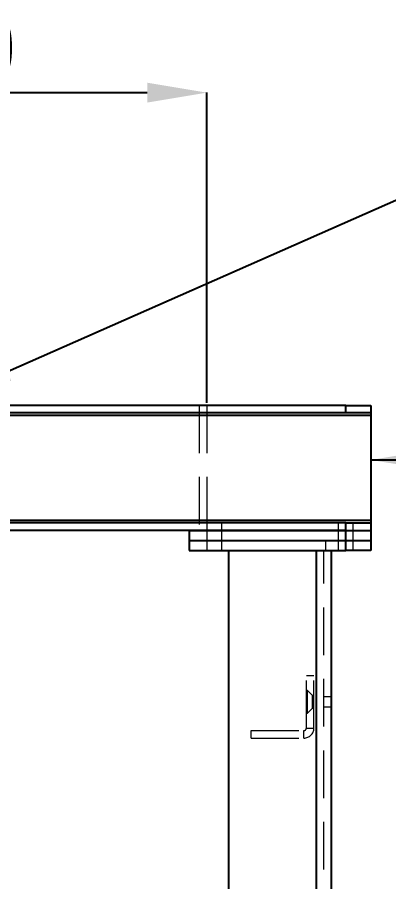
# Model space of a CAD drawing. Header units: millimetres. Extents: x 15 to 1268, y -316 to 292.
# Drawn here: x 911.86 to 921.75, y 242.14 to 265.17 of the extents above; entities that cross this region are included whole.
import ezdxf

# ---------------------------------------------------------------- set-up
doc = ezdxf.new("R2010")
doc.units = ezdxf.units.MM
doc.header["$PDSIZE"] = -1
doc.linetypes.add('HIDDEN', pattern=[1.905, 1.27, -0.635])
doc.layers.add('FORMAT', color=7, linetype='Continuous')
doc.styles.add('SLDTEXTSTYLE0', font='TXT', dxfattribs={"width": 0.75})
doc.dimstyles.new('SLDDIMSTYLE0', dxfattribs={"dimtxt": 2.5, "dimasz": 1.5875, "dimexe": 0, "dimexo": 0.625, "dimgap": 0, "dimtad": 1, "dimdec": 0, "dimrnd": 1e-09, "dimtxsty": 'Standard', "dimsah": 1, "dimcen": 2.5, "dimazin": 3, "dimtfac": 1.5875, "dimtdec": 0, "dimtmove": 0, "dimatfit": 3, "dimfrac": 2})
doc.dimstyles.new('SLDDIMSTYLE12', dxfattribs={"dimtxt": 1.5875, "dimasz": 1.5875, "dimexe": 0, "dimexo": 0.625, "dimgap": 0.396875, "dimtad": 1, "dimdec": 0, "dimlfac": 30, "dimrnd": 1e-09, "dimzin": 12, "dimtxsty": 'SLDTEXTSTYLE0', "dimsah": 1, "dimcen": 2.5, "dimazin": 3, "dimtfac": 1, "dimtdec": 0, "dimtmove": 0, "dimatfit": 3, "dimfrac": 2, "dimtzin": 12})

# ---------------------------------------------------------------- blocks, each defined once
blk = doc.blocks.new('*D777')
at = {"layer": 'Defpoints', "color": 0}
for p in [(916.903, 263.166), (896.903, 254.833), (916.903, 254.833)]:
    blk.add_point(p, dxfattribs=at)
at = {"layer": 'FORMAT', "color": 0, "lineweight": -2}
for p, q in [((896.903, 254.896), (896.903, 263.166)), ((898.491, 263.166), (915.316, 263.166)), ((916.903, 254.896), (916.903, 263.166))]:
    blk.add_line(p, q, dxfattribs=at)
at = {"layer": 'FORMAT', "color": 0}
for points in [[(898.491, 263.431), (898.491, 262.901), (896.903, 263.166)], [(915.316, 263.431), (915.316, 262.901), (916.903, 263.166)]]:
    blk.add_solid(points, dxfattribs=at)
at = {"layer": 'FORMAT', "color": 0, "insert": (906.8, 265.15), "char_height": 1.5875, "attachment_point": 2, "style": 'SLDTEXTSTYLE0'}
blk.add_mtext('\\A1;3 X 200 = 600', dxfattribs=at)

msp = doc.modelspace()

# ---------------------------------------------------------------- linework, layer by layer
at = {"color": 7, "linetype": 'Continuous', "lineweight": 25}
for p, q in [((920.603377, 254.83309974), (893.003377, 254.83309974)), ((920.603377, 254.83309974), (921.27004367, 254.83309974)), ((921.27004367, 254.83309974), (921.27004367, 254.63309974)), ((920.603377, 254.63309974), (893.003377, 254.63309974)), ((921.27004367, 254.63309974), (920.603377, 254.63309974)), ((921.27004367, 254.63309974), (921.27004367, 254.56643308)), ((921.27004367, 254.56643308), (921.27004367, 251.76643308)), ((920.603377, 251.69976641), (893.003377, 251.69976641)), ((920.603377, 251.69976641), (921.27004367, 251.69976641)), ((921.27004367, 251.76643308), (921.27004367, 251.69976641)), ((921.27004367, 251.69976641), (921.27004367, 251.49976641)), ((920.603377, 251.49976641), (893.003377, 251.49976641)), ((916.43671034, 251.49976641), (916.43671034, 251.23309974)), ((916.43671034, 251.49976641), (920.603377, 251.49976641)), ((920.603377, 251.49976641), (921.27004367, 251.49976641)), ((921.27004367, 251.49976641), (921.27004367, 251.23309974)), ((916.43671034, 251.23309974), (916.43671034, 250.96643308)), ((916.43671034, 251.23309974), (920.603377, 251.23309974)), ((920.603377, 251.23309974), (921.27004367, 251.23309974)), ((921.27004367, 251.23309974), (921.27004367, 250.96643308)), ((916.43671034, 250.96643308), (920.603377, 250.96643308)), ((917.48671034, 212.66643308), (917.48671034, 250.96643308)), ((920.22004367, 168.16643308), (920.22004367, 250.96643308)), ((921.27004367, 250.96643308), (920.603377, 250.96643308))]:
    msp.add_line(p, q, dxfattribs=at)
at = {"color": 7, "linetype": 'HIDDEN', "lineweight": 18}
for p, q in [((916.703377, 254.83309974), (916.703377, 251.49976641)), ((916.903377, 254.83309974), (916.903377, 251.69976641)), ((920.603377, 254.83309974), (920.603377, 254.63309974)), ((892.33671034, 254.56643308), (921.27004367, 254.56643308)), ((892.33671034, 251.76643308), (921.27004367, 251.76643308)), ((916.903377, 251.69976641), (916.903377, 251.49976641)), ((917.303377, 251.49976641), (917.303377, 251.69976641)), ((920.403377, 251.69976641), (920.403377, 251.49976641)), ((920.603377, 251.69976641), (920.603377, 251.49976641)), ((920.803377, 251.49976641), (920.803377, 251.69976641)), ((916.903377, 251.49976641), (916.903377, 251.23309974)), ((917.303377, 251.23309974), (917.303377, 251.49976641)), ((920.403377, 251.49976641), (920.403377, 251.23309974)), ((920.603377, 251.49976641), (920.603377, 251.23309974)), ((920.803377, 251.23309974), (920.803377, 251.49976641)), ((916.903377, 251.23309974), (916.903377, 250.96643308)), ((917.303377, 250.96643308), (917.303377, 251.23309974)), ((920.07004367, 250.96643308), (920.07004367, 251.23309974)), ((920.403377, 251.23309974), (920.403377, 250.96643308)), ((920.603377, 251.23309974), (920.603377, 250.96643308)), ((920.803377, 250.96643308), (920.803377, 251.23309974)), ((919.82004367, 168.16643308), (919.82004367, 250.96643308)), ((920.02004367, 168.16643308), (920.02004367, 250.96643308)), ((919.5539294, 246.23309974), (919.5539294, 247.63309974)), ((919.5539294, 247.63309974), (919.7539294, 247.63309974)), ((919.7539294, 246.23309974), (919.7539294, 247.63309974)), ((919.58726274, 247.23309974), (919.5539294, 247.23309974)), ((919.58726274, 246.63309974), (919.58726274, 247.23309974)), ((919.72059607, 247.09976641), (919.58726274, 247.23309974)), ((919.72059607, 246.76643308), (919.72059607, 247.09976641)), ((919.7539294, 247.09976641), (919.72059607, 247.09976641)), ((920.22004367, 247.06643308), (920.02004367, 247.06643308)), ((919.58726274, 246.63309974), (919.72059607, 246.76643308)), ((919.72059607, 246.76643308), (919.7539294, 246.76643308)), ((920.02004367, 246.79976641), (920.22004367, 246.79976641)), ((919.5539294, 246.63309974), (919.58726274, 246.63309974)), ((918.08726274, 245.96643308), (918.08726274, 246.16643308)), ((918.08726274, 246.16643308), (919.48726274, 246.16643308)), ((919.48726274, 245.96643308), (919.48726274, 246.16643308)), ((919.5539294, 246.23309974), (919.7539294, 246.23309974)), ((918.08726274, 245.96643308), (919.48726274, 245.96643308))]:
    msp.add_line(p, q, dxfattribs=at)
at = {"color": 8, "linetype": 'Continuous', "lineweight": 25}
for p, q in [((920.603377, 254.63309974), (920.603377, 254.83309974)), ((921.27004367, 254.56643308), (892.33671034, 254.56643308)), ((921.27004367, 251.76643308), (892.33671034, 251.76643308)), ((920.603377, 251.49976641), (920.603377, 251.69976641)), ((920.603377, 251.23309974), (920.603377, 251.49976641)), ((920.603377, 250.96643308), (920.603377, 251.23309974)), ((919.82004367, 168.16643308), (919.82004367, 250.96643308))]:
    msp.add_line(p, q, dxfattribs=at)
at = {"color": 7, "linetype": 'HIDDEN', "lineweight": 18}
for radius in [0.06666667, 0.26666667]:
    msp.add_arc((919.48726274, 246.23309974), radius, 270, 0, dxfattribs=at)

# ---------------------------------------------------------------- dimensions: what is measured, and where the dimension line sits
at = {"layer": 'FORMAT'}
dim = msp.add_linear_dim(base=(916.903377, 263.1659365), p1=(896.903377, 254.83309974), p2=(916.903377, 254.83309974), text='3 X 200 = <>', dimstyle='SLDDIMSTYLE12', dxfattribs=at)
dim.commit()
dim.dimension.update_dxf_attribs({"geometry": '*D777', "text_midpoint": (906.80020009, 263.1659365), "dimtype": 160})

# ---------------------------------------------------------------- leaders
at = {"color": 7, "linetype": 'Continuous', "lineweight": 0}
for points in [[(910.13671034, 255.087715), (932.32375127, 264.88777754)], [(921.27004367, 253.37727245), (934.51682915, 253.41406765)]]:
    msp.add_leader(points, dimstyle='SLDDIMSTYLE0', dxfattribs=at)

doc.saveas('drawing.dxf')
